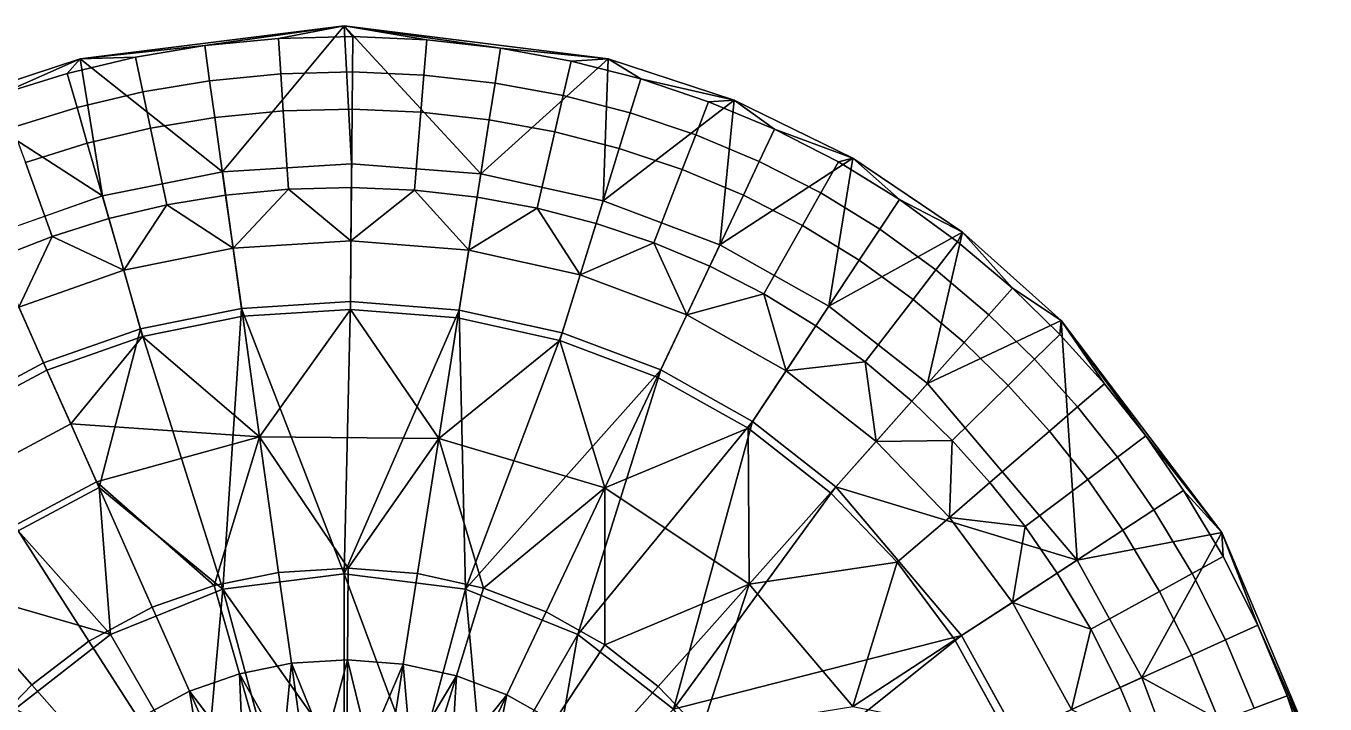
# Model space of a CAD drawing. Header units: inches. Extents: x -336 to -192, y -475 to -71.
# Drawn here: x -293.457 to -290.473, y -181.303 to -179.745 of the extents above; entities that cross this region are included whole.
import ezdxf

# ---------------------------------------------------------------- set-up
doc = ezdxf.new("R2010")
doc.units = ezdxf.units.IN
doc.layers.add('GLASS', color=7, linetype='Continuous')

msp = doc.modelspace()

# ---------------------------------------------------------------- linework, layer by layer
at = {"layer": 'GLASS', "color": 7}
for points in [[(-292.7263, -179.7445, 31.2321), (-293.3326, -179.8204, 31.2321), (-293.0468, -179.7897, 31.3697)], [(-293.3326, -179.8204, 31.2321), (-292.7263, -179.7445, 31.2321), (-293.0061, -180.0796, 29.7148)], [(-293.0468, -179.7897, 31.3697), (-292.8772, -179.7733, 31.3697), (-292.7263, -179.7445, 31.2321)], [(-292.7091, -180.0613, 29.7148), (-293.0061, -180.0796, 29.7148), (-292.7263, -179.7445, 31.2321)], [(-292.8772, -179.7733, 31.3697), (-292.7066, -179.7687, 31.3697), (-292.7263, -179.7445, 31.2321)], [(-292.12, -179.8204, 31.2321), (-292.7263, -179.7445, 31.2321), (-292.3669, -179.7952, 31.3697)], [(-292.7066, -179.7687, 31.3697), (-292.5362, -179.776, 31.3697), (-292.7263, -179.7445, 31.2321)], [(-292.5362, -179.776, 31.3697), (-292.3669, -179.7952, 31.3697), (-292.7263, -179.7445, 31.2321)], [(-292.7263, -179.7445, 31.2321), (-292.12, -179.8204, 31.2321), (-292.4125, -180.0844, 29.7148)], [(-292.4125, -180.0844, 29.7148), (-292.7091, -180.0613, 29.7148), (-292.7263, -179.7445, 31.2321)], [(-293.2059, -179.8162, 31.3697), (-293.0468, -179.7897, 31.3697), (-293.3326, -179.8204, 31.2321)], [(-293.3326, -179.8204, 31.2321), (-293.6221, -179.9153, 31.2321), (-293.5159, -179.9011, 31.3697)], [(-293.6221, -179.9153, 31.2321), (-293.3326, -179.8204, 31.2321), (-293.2817, -180.1352, 29.7148)], [(-293.5159, -179.9011, 31.3697), (-293.3625, -179.8534, 31.3697), (-293.3326, -179.8204, 31.2321)], [(-293.3625, -179.8534, 31.3697), (-293.2059, -179.8162, 31.3697), (-293.3326, -179.8204, 31.2321)], [(-293.0061, -180.0796, 29.7148), (-293.2817, -180.1352, 29.7148), (-293.3326, -179.8204, 31.2321)], [(-292.1315, -180.1464, 29.7148), (-292.4125, -180.0844, 29.7148), (-292.12, -179.8204, 31.2321)], [(-292.3669, -179.7952, 31.3697), (-292.2045, -179.8251, 31.3697), (-292.12, -179.8204, 31.2321)], [(-292.2045, -179.8251, 31.3697), (-292.0449, -179.8662, 31.3697), (-292.12, -179.8204, 31.2321)], [(-292.12, -179.8204, 31.2321), (-291.8306, -179.9153, 31.2321), (-292.1315, -180.1464, 29.7148)], [(-291.8306, -179.9153, 31.2321), (-292.12, -179.8204, 31.2321), (-292.0449, -179.8662, 31.3697)], [(-292.0449, -179.8662, 31.3697), (-291.889, -179.9185, 31.3697), (-291.8306, -179.9153, 31.2321)], [(-293.2817, -180.1352, 29.7148), (-293.5459, -180.2279, 29.7148), (-293.6221, -179.9153, 31.2321)], [(-291.8632, -180.2474, 29.7148), (-292.1315, -180.1464, 29.7148), (-291.8306, -179.9153, 31.2321)], [(-291.889, -179.9185, 31.3697), (-291.7377, -179.9819, 31.3697), (-291.8306, -179.9153, 31.2321)], [(-291.8306, -179.9153, 31.2321), (-291.5575, -180.0482, 31.2321), (-291.8632, -180.2474, 29.7148)], [(-291.5575, -180.0482, 31.2321), (-291.8306, -179.9153, 31.2321), (-291.7377, -179.9819, 31.3697)], [(-291.7377, -179.9819, 31.3697), (-291.5909, -180.057, 31.3697), (-291.5575, -180.0482, 31.2321)], [(-291.6125, -180.3883, 29.7148), (-291.8632, -180.2474, 29.7148), (-291.5575, -180.0482, 31.2321)], [(-291.5575, -180.0482, 31.2321), (-291.306, -180.2182, 31.2321), (-291.6125, -180.3883, 29.7148)], [(-291.5909, -180.057, 31.3697), (-291.4505, -180.1433, 31.3697), (-291.5575, -180.0482, 31.2321)], [(-291.306, -180.2182, 31.2321), (-291.5575, -180.0482, 31.2321), (-291.4505, -180.1433, 31.3697)], [(-292.8545, -180.1193, 30.7954), (-292.9986, -180.1332, 30.7954), (-292.9815, -180.2553, 30.4371)], [(-292.9815, -180.2553, 30.4371), (-292.7107, -180.2386, 30.4371), (-292.8545, -180.1193, 30.7954)], [(-292.7107, -180.2386, 30.4371), (-292.7096, -180.1154, 30.7954), (-292.8545, -180.1193, 30.7954)], [(-292.5648, -180.1216, 30.7954), (-292.7096, -180.1154, 30.7954), (-292.7107, -180.2386, 30.4371)], [(-292.7107, -180.2386, 30.4371), (-292.4402, -180.2596, 30.4371), (-292.5648, -180.1216, 30.7954)], [(-292.4402, -180.2596, 30.4371), (-292.421, -180.1379, 30.7954), (-292.5648, -180.1216, 30.7954)], [(-292.9815, -180.2553, 30.4371), (-292.9986, -180.1332, 30.7954), (-293.1337, -180.1557, 30.7954)], [(-292.283, -180.1633, 30.7954), (-292.421, -180.1379, 30.7954), (-292.4402, -180.2596, 30.4371)], [(-291.4505, -180.1433, 31.3697), (-291.317, -180.2403, 31.3697), (-291.306, -180.2182, 31.2321)], [(-293.1337, -180.1557, 30.7954), (-293.2668, -180.1873, 30.7954), (-293.2328, -180.3059, 30.4371)], [(-293.2328, -180.3059, 30.4371), (-292.9815, -180.2553, 30.4371), (-293.1337, -180.1557, 30.7954)], [(-292.4402, -180.2596, 30.4371), (-292.1839, -180.3162, 30.4371), (-292.283, -180.1633, 30.7954)], [(-292.1839, -180.3162, 30.4371), (-292.1475, -180.1982, 30.7954), (-292.283, -180.1633, 30.7954)], [(-293.2328, -180.3059, 30.4371), (-293.2668, -180.1873, 30.7954), (-293.3971, -180.2279, 30.7954)], [(-292.015, -180.2426, 30.7954), (-292.1475, -180.1982, 30.7954), (-292.1839, -180.3162, 30.4371)], [(-293.3971, -180.2279, 30.7954), (-293.5239, -180.2775, 30.7954), (-293.4737, -180.3905, 30.4371)], [(-293.4737, -180.3905, 30.4371), (-293.2328, -180.3059, 30.4371), (-293.3971, -180.2279, 30.7954)], [(-291.3858, -180.5662, 29.7148), (-291.6125, -180.3883, 29.7148), (-291.306, -180.2182, 31.2321)], [(-291.306, -180.2182, 31.2321), (-291.0791, -180.4214, 31.2321), (-291.3858, -180.5662, 29.7148)], [(-291.317, -180.2403, 31.3697), (-291.1908, -180.3471, 31.3697), (-291.306, -180.2182, 31.2321)], [(-291.0791, -180.4214, 31.2321), (-291.306, -180.2182, 31.2321), (-291.1908, -180.3471, 31.3697)], [(-292.1839, -180.3162, 30.4371), (-291.9393, -180.4083, 30.4371), (-292.015, -180.2426, 30.7954)], [(-291.9393, -180.4083, 30.4371), (-291.8864, -180.2965, 30.7954), (-292.015, -180.2426, 30.7954)], [(-291.7618, -180.3603, 30.7954), (-291.8864, -180.2965, 30.7954), (-291.9393, -180.4083, 30.4371)], [(-291.9393, -180.4083, 30.4371), (-291.7107, -180.5368, 30.4371), (-291.7618, -180.3603, 30.7954)], [(-291.7107, -180.5368, 30.4371), (-291.6425, -180.4337, 30.7954), (-291.7618, -180.3603, 30.7954)], [(-291.1908, -180.3471, 31.3697), (-291.0818, -180.4533, 31.3697), (-291.0791, -180.4214, 31.2321)], [(-292.9621, -180.3934, 28.1975), (-292.7118, -180.378, 28.1975), (-292.7263, -181.0035, 25.2)], [(-292.7118, -180.378, 28.1975), (-292.4619, -180.3974, 28.1975), (-292.7263, -181.0035, 25.2)], [(-293.1943, -180.4402, 28.1975), (-292.9621, -180.3934, 28.1975), (-293.0048, -181.0384, 25.2)], [(-292.9206, -180.689, 29.1905), (-292.9595, -180.4115, 29.9777), (-293.1893, -180.4578, 29.9777)], [(-292.7263, -181.0035, 25.2), (-293.0048, -181.0384, 25.2), (-292.9621, -180.3934, 28.1975)], [(-292.712, -180.3962, 29.9777), (-292.9595, -180.4115, 29.9777), (-292.9206, -180.689, 29.1905)], [(-292.9206, -180.689, 29.1905), (-292.5085, -180.6923, 29.1905), (-292.712, -180.3962, 29.9777)], [(-292.4479, -181.0384, 25.2), (-292.7263, -181.0035, 25.2), (-292.4619, -180.3974, 28.1975)], [(-292.5085, -180.6923, 29.1905), (-292.4648, -180.4155, 29.9777), (-292.712, -180.3962, 29.9777)], [(-292.2305, -180.4672, 29.9777), (-292.4648, -180.4155, 29.9777), (-292.5085, -180.6923, 29.1905)], [(-292.4619, -180.3974, 28.1975), (-292.2251, -180.4497, 28.1975), (-292.4479, -181.0384, 25.2)], [(-293.4169, -180.5184, 28.1975), (-293.1943, -180.4402, 28.1975), (-293.2894, -180.8052, 26.6987)], [(-293.0048, -181.0384, 25.2), (-293.2894, -180.8052, 26.6987), (-293.1943, -180.4402, 28.1975)], [(-292.2251, -180.4497, 28.1975), (-291.9991, -180.5348, 28.1975), (-292.4479, -181.0384, 25.2)], [(-291.5291, -180.516, 30.7954), (-291.6425, -180.4337, 30.7954), (-291.7107, -180.5368, 30.4371)], [(-291.3858, -180.5662, 29.7148), (-291.0791, -180.4214, 31.2321), (-291.0425, -180.9721, 29.7148)], [(-291.0818, -180.4533, 31.3697), (-290.9797, -180.5666, 31.3697), (-291.0791, -180.4214, 31.2321)], [(-290.7102, -180.9086, 31.2321), (-291.0791, -180.4214, 31.2321), (-290.8848, -180.6863, 31.3697)], [(-290.9797, -180.5666, 31.3697), (-290.8848, -180.6863, 31.3697), (-291.0791, -180.4214, 31.2321)], [(-291.0791, -180.4214, 31.2321), (-290.7102, -180.9086, 31.2321), (-291.0425, -180.9721, 29.7148)], [(-293.1893, -180.4578, 29.9777), (-293.4095, -180.5351, 29.9777), (-293.3544, -180.659, 29.5919)], [(-293.1893, -180.4578, 29.9777), (-293.3544, -180.659, 29.5919), (-292.9206, -180.689, 29.1905)], [(-292.5085, -180.6923, 29.1905), (-292.1271, -180.8055, 29.1905), (-292.2305, -180.4672, 29.9777)], [(-292.1271, -180.8055, 29.1905), (-292.0069, -180.5514, 29.9777), (-292.2305, -180.4672, 29.9777)], [(-292.1896, -181.143, 25.2), (-292.4479, -181.0384, 25.2), (-291.9991, -180.5348, 28.1975)], [(-291.9991, -180.5348, 28.1975), (-291.7879, -180.6535, 28.1975), (-292.1896, -181.143, 25.2)], [(-291.7107, -180.5368, 30.4371), (-291.504, -180.699, 30.4371), (-291.5291, -180.516, 30.7954)], [(-291.504, -180.699, 30.4371), (-291.4219, -180.6068, 30.7954), (-291.5291, -180.516, 30.7954)], [(-291.798, -180.6688, 29.9777), (-292.0069, -180.5514, 29.9777), (-292.1271, -180.8055, 29.1905)], [(-291.5969, -180.8034, 28.1975), (-291.3858, -180.5662, 29.7148), (-291.0425, -180.9721, 29.7148)], [(-291.3292, -180.697, 30.7954), (-291.4219, -180.6068, 30.7954), (-291.504, -180.699, 30.4371)], [(-293.3544, -180.659, 29.5919), (-293.2953, -180.792, 29.1905), (-292.9206, -180.689, 29.1905)], [(-291.9699, -181.3144, 25.2), (-292.1896, -181.143, 25.2), (-291.7879, -180.6535, 28.1975)], [(-291.7879, -180.6535, 28.1975), (-291.5969, -180.8034, 28.1975), (-291.9699, -181.3144, 25.2)], [(-292.9206, -180.689, 29.1905), (-293.2953, -180.792, 29.1905), (-293.0251, -181.0302, 28.3872)], [(-293.0251, -181.0302, 28.3872), (-292.8769, -181.0003, 28.3872), (-292.9206, -180.689, 29.1905)], [(-292.9206, -180.689, 29.1905), (-292.8769, -181.0003, 28.3872), (-292.7171, -180.9905, 28.3872)], [(-292.5085, -180.6923, 29.1905), (-292.9206, -180.689, 29.1905), (-292.7171, -180.9905, 28.3872)], [(-292.1271, -180.8055, 29.1905), (-291.7957, -181.0268, 29.1905), (-291.798, -180.6688, 29.9777)], [(-291.7957, -181.0268, 29.1905), (-291.609, -180.8171, 29.9777), (-291.798, -180.6688, 29.9777)], [(-290.8848, -180.6863, 31.3697), (-290.7976, -180.812, 31.3697), (-290.7102, -180.9086, 31.2321)], [(-292.7171, -180.9905, 28.3872), (-292.5575, -181.0029, 28.3872), (-292.5085, -180.6923, 29.1905)], [(-292.5085, -180.6923, 29.1905), (-292.5575, -181.0029, 28.3872), (-292.4063, -181.0363, 28.3872)], [(-292.1271, -180.8055, 29.1905), (-292.5085, -180.6923, 29.1905), (-292.4063, -181.0363, 28.3872)], [(-291.504, -180.699, 30.4371), (-291.3359, -180.8737, 30.4371), (-291.3292, -180.697, 30.7954)], [(-291.3359, -180.8737, 30.4371), (-291.2425, -180.7932, 30.7954), (-291.3292, -180.697, 30.7954)], [(-293.4752, -180.9047, 26.6987), (-293.2894, -180.8052, 26.6987), (-293.2631, -181.143, 25.2)], [(-293.2953, -180.792, 29.1905), (-293.1673, -181.0801, 28.3872), (-293.0251, -181.0302, 28.3872)], [(-293.0048, -181.0384, 25.2), (-293.2631, -181.143, 25.2), (-293.2894, -180.8052, 26.6987)], [(-292.4063, -181.0363, 28.3872), (-292.262, -181.0906, 28.3872), (-292.1271, -180.8055, 29.1905)], [(-292.1271, -180.8055, 29.1905), (-292.262, -181.0906, 28.3872), (-292.1271, -181.1664, 28.3872)], [(-291.7957, -181.0268, 29.1905), (-292.1271, -180.8055, 29.1905), (-292.1271, -181.1664, 28.3872)], [(-291.3076, -181.1453, 28.1975), (-291.9699, -181.3144, 25.2), (-291.5969, -180.8034, 28.1975)], [(-291.0425, -180.9721, 29.7148), (-291.3076, -181.1453, 28.1975), (-291.5969, -180.8034, 28.1975)], [(-291.1619, -180.8949, 30.7954), (-291.2425, -180.7932, 30.7954), (-291.3359, -180.8737, 30.4371)], [(-291.4554, -180.9768, 29.9777), (-291.609, -180.8171, 29.9777), (-291.7957, -181.0268, 29.1905)], [(-290.7976, -180.812, 31.3697), (-290.7068, -180.9635, 31.3697), (-290.7102, -180.9086, 31.2321)], [(-291.3359, -180.8737, 30.4371), (-291.1909, -181.0691, 30.4371), (-291.1619, -180.8949, 30.7954)], [(-291.1909, -181.0691, 30.4371), (-291.0878, -181.0017, 30.7954), (-291.1619, -180.8949, 30.7954)], [(-293.6424, -181.0333, 26.6987), (-293.4752, -180.9047, 26.6987), (-293.2631, -181.143, 25.2)], [(-290.8938, -181.242, 29.7148), (-291.0425, -180.9721, 29.7148), (-290.7102, -180.9086, 31.2321)], [(-290.7102, -180.9086, 31.2321), (-290.4727, -181.4716, 31.2321), (-290.8938, -181.242, 29.7148)], [(-290.4727, -181.4716, 31.2321), (-290.7102, -180.9086, 31.2321), (-290.6273, -181.1212, 31.3697)], [(-290.7068, -180.9635, 31.3697), (-290.6273, -181.1212, 31.3697), (-290.7102, -180.9086, 31.2321)], [(-291.7957, -181.0268, 29.1905), (-291.5574, -181.3086, 29.1905), (-291.4554, -180.9768, 29.9777)], [(-291.5574, -181.3086, 29.1905), (-291.3229, -181.1553, 29.9777), (-291.4554, -180.9768, 29.9777)], [(-293.0048, -181.0384, 25.2), (-292.7263, -181.0035, 25.2), (-292.7263, -181.4322, 25.2)], [(-292.5595, -181.4531, 25.2), (-292.7263, -181.4322, 25.2), (-292.7263, -181.0035, 25.2)], [(-292.7263, -181.0035, 25.2), (-292.4479, -181.0384, 25.2), (-292.5595, -181.4531, 25.2)], [(-291.0107, -181.1304, 30.7954), (-291.0878, -181.0017, 30.7954), (-291.1909, -181.0691, 30.4371)], [(-293.5448, -181.3629, 28.3872), (-293.4437, -181.2587, 28.3872), (-293.652, -181.0224, 29.1905)], [(-293.2631, -181.143, 25.2), (-293.4828, -181.3144, 25.2), (-293.6424, -181.0333, 26.6987)], [(-293.2631, -181.143, 25.2), (-293.0048, -181.0384, 25.2), (-293.0478, -181.5157, 25.2)], [(-292.8931, -181.4531, 25.2), (-293.0478, -181.5157, 25.2), (-293.0048, -181.0384, 25.2)], [(-292.7263, -181.4322, 25.2), (-292.8931, -181.4531, 25.2), (-293.0048, -181.0384, 25.2)], [(-292.4048, -181.5157, 25.2), (-292.5595, -181.4531, 25.2), (-292.4479, -181.0384, 25.2)], [(-292.4479, -181.0384, 25.2), (-292.1896, -181.143, 25.2), (-292.4048, -181.5157, 25.2)], [(-292.1271, -181.1664, 28.3872), (-292.0051, -181.2622, 28.3872), (-291.7957, -181.0268, 29.1905)], [(-291.7957, -181.0268, 29.1905), (-292.0051, -181.2622, 28.3872), (-291.9059, -181.3652, 28.3872)], [(-291.5574, -181.3086, 29.1905), (-291.7957, -181.0268, 29.1905), (-291.9059, -181.3652, 28.3872)], [(-291.1909, -181.0691, 30.4371), (-291.0553, -181.3152, 30.4371), (-291.0107, -181.1304, 30.7954)], [(-291.0553, -181.3152, 30.4371), (-290.9431, -181.2643, 30.7954), (-291.0107, -181.1304, 30.7954)], [(-290.6273, -181.1212, 31.3697), (-290.5594, -181.284, 31.3697), (-290.4727, -181.4716, 31.2321)], [(-293.4828, -181.3144, 25.2), (-293.2631, -181.143, 25.2), (-293.0478, -181.5157, 25.2)], [(-292.2732, -181.6184, 25.2), (-292.4048, -181.5157, 25.2), (-292.1896, -181.143, 25.2)], [(-292.1896, -181.143, 25.2), (-291.9699, -181.3144, 25.2), (-292.2732, -181.6184, 25.2)], [(-291.8005, -181.5381, 25.2), (-291.9699, -181.3144, 25.2), (-291.3076, -181.1453, 28.1975)], [(-291.3076, -181.1453, 28.1975), (-291.1823, -181.3728, 28.1975), (-291.8005, -181.5381, 25.2)], [(-291.199, -181.3803, 29.9777), (-291.3229, -181.1553, 29.9777), (-291.5574, -181.3086, 29.1905)], [(-292.8476, -181.209, 27.9264), (-292.967, -181.2331, 27.9264), (-292.8672, -181.4098, 27.5878)], [(-292.8672, -181.4098, 27.5878), (-292.8205, -181.402, 27.5878), (-292.8476, -181.209, 27.9264)], [(-292.7189, -181.201, 27.9264), (-292.8476, -181.209, 27.9264), (-292.7706, -181.3972, 27.5878)], [(-292.8476, -181.209, 27.9264), (-292.8205, -181.402, 27.5878), (-292.7706, -181.3972, 27.5878)], [(-292.7706, -181.3972, 27.5878), (-292.7205, -181.3958, 27.5878), (-292.7189, -181.201, 27.9264)], [(-292.7189, -181.201, 27.9264), (-292.7205, -181.3958, 27.5878), (-292.6705, -181.398, 27.5878)], [(-292.5904, -181.2111, 27.9264), (-292.7189, -181.201, 27.9264), (-292.6705, -181.398, 27.5878)], [(-292.6705, -181.398, 27.5878), (-292.6207, -181.4036, 27.5878), (-292.5904, -181.2111, 27.9264)], [(-292.5904, -181.2111, 27.9264), (-292.6207, -181.4036, 27.5878), (-292.573, -181.4124, 27.5878)], [(-292.4686, -181.2379, 27.9264), (-292.5904, -181.2111, 27.9264), (-292.573, -181.4124, 27.5878)], [(-292.967, -181.2331, 27.9264), (-293.0815, -181.2733, 27.9264), (-292.9583, -181.4347, 27.5878)], [(-292.9583, -181.4347, 27.5878), (-292.9132, -181.4207, 27.5878), (-292.967, -181.2331, 27.9264)], [(-292.967, -181.2331, 27.9264), (-292.9132, -181.4207, 27.5878), (-292.8672, -181.4098, 27.5878)], [(-292.573, -181.4124, 27.5878), (-292.5262, -181.4245, 27.5878), (-292.4686, -181.2379, 27.9264)], [(-292.4686, -181.2379, 27.9264), (-292.5262, -181.4245, 27.5878), (-292.4804, -181.4398, 27.5878)], [(-292.3523, -181.2817, 27.9264), (-292.4686, -181.2379, 27.9264), (-292.4804, -181.4398, 27.5878)], [(-290.786, -181.53, 29.7148), (-290.8938, -181.242, 29.7148), (-290.4727, -181.4716, 31.2321)], [(-293.0815, -181.2733, 27.9264), (-293.1986, -181.336, 27.9264), (-293.0486, -181.4743, 27.5878)], [(-293.0815, -181.2733, 27.9264), (-293.0021, -181.4519, 27.5878), (-292.9583, -181.4347, 27.5878)], [(-293.0486, -181.4743, 27.5878), (-293.0021, -181.4519, 27.5878), (-293.0815, -181.2733, 27.9264)], [(-292.4804, -181.4398, 27.5878), (-292.4359, -181.4585, 27.5878), (-292.3523, -181.2817, 27.9264)], [(-292.3523, -181.2817, 27.9264), (-292.4359, -181.4585, 27.5878), (-292.3928, -181.4805, 27.5878)], [(-292.2437, -181.3428, 27.9264), (-292.3523, -181.2817, 27.9264), (-292.3928, -181.4805, 27.5878)], [(-290.8855, -181.4026, 30.7954), (-290.9431, -181.2643, 30.7954), (-291.0553, -181.3152, 30.4371)], [(-290.5594, -181.284, 31.3697), (-290.5037, -181.4511, 31.3697), (-290.4727, -181.4716, 31.2321)]]:
    msp.add_3dface(points, dxfattribs=at)
for points, invisible_edges in [([(-293.189, -179.8959, 31.3763), (-293.0468, -179.7897, 31.3697), (-293.2059, -179.8162, 31.3697)], 1), ([(-293.189, -179.8959, 31.3763), (-293.0355, -179.8704, 31.3763), (-293.0468, -179.7897, 31.3697)], 12), ([(-293.0355, -179.8704, 31.3763), (-292.8772, -179.7733, 31.3697), (-293.0468, -179.7897, 31.3697)], 1), ([(-293.0355, -179.8704, 31.3763), (-292.8718, -179.8545, 31.3763), (-292.8772, -179.7733, 31.3697)], 12), ([(-292.8718, -179.8545, 31.3763), (-292.7066, -179.7687, 31.3697), (-292.8772, -179.7733, 31.3697)], 1), ([(-292.8718, -179.8545, 31.3763), (-292.7073, -179.8501, 31.3763), (-292.7066, -179.7687, 31.3697)], 12), ([(-292.7073, -179.8501, 31.3763), (-292.5362, -179.776, 31.3697), (-292.7066, -179.7687, 31.3697)], 1), ([(-292.7073, -179.8501, 31.3763), (-292.5429, -179.8572, 31.3763), (-292.5362, -179.776, 31.3697)], 12), ([(-292.5429, -179.8572, 31.3763), (-292.3669, -179.7952, 31.3697), (-292.5362, -179.776, 31.3697)], 1), ([(-293.34, -179.9318, 31.3763), (-293.2059, -179.8162, 31.3697), (-293.3625, -179.8534, 31.3697)], 1), ([(-293.34, -179.9318, 31.3763), (-293.189, -179.8959, 31.3763), (-293.2059, -179.8162, 31.3697)], 12), ([(-292.5429, -179.8572, 31.3763), (-292.3796, -179.8757, 31.3763), (-292.3669, -179.7952, 31.3697)], 12), ([(-292.3796, -179.8757, 31.3763), (-292.2045, -179.8251, 31.3697), (-292.3669, -179.7952, 31.3697)], 1), ([(-292.8663, -179.9396, 31.2738), (-292.7073, -179.8501, 31.3763), (-292.8718, -179.8545, 31.3763)], 1), ([(-292.8663, -179.9396, 31.2738), (-292.7081, -179.9354, 31.2738), (-292.7073, -179.8501, 31.3763)], 12), ([(-292.7081, -179.9354, 31.2738), (-292.5429, -179.8572, 31.3763), (-292.7073, -179.8501, 31.3763)], 1), ([(-292.3796, -179.8757, 31.3763), (-292.223, -179.9045, 31.3763), (-292.2045, -179.8251, 31.3697)], 12), ([(-292.223, -179.9045, 31.3763), (-292.0449, -179.8662, 31.3697), (-292.2045, -179.8251, 31.3697)], 1), ([(-293.488, -179.9779, 31.3763), (-293.3625, -179.8534, 31.3697), (-293.5159, -179.9011, 31.3697)], 1), ([(-293.488, -179.9779, 31.3763), (-293.34, -179.9318, 31.3763), (-293.3625, -179.8534, 31.3697)], 12), ([(-293.1712, -179.9795, 31.2738), (-293.0355, -179.8704, 31.3763), (-293.189, -179.8959, 31.3763)], 1), ([(-293.1712, -179.9795, 31.2738), (-293.0237, -179.9549, 31.2738), (-293.0355, -179.8704, 31.3763)], 12), ([(-293.0237, -179.9549, 31.2738), (-292.8718, -179.8545, 31.3763), (-293.0355, -179.8704, 31.3763)], 1), ([(-293.0237, -179.9549, 31.2738), (-292.8663, -179.9396, 31.2738), (-292.8718, -179.8545, 31.3763)], 12), ([(-292.7081, -179.9354, 31.2738), (-292.55, -179.9422, 31.2738), (-292.5429, -179.8572, 31.3763)], 12), ([(-292.55, -179.9422, 31.2738), (-292.3796, -179.8757, 31.3763), (-292.5429, -179.8572, 31.3763)], 1), ([(-292.55, -179.9422, 31.2738), (-292.3929, -179.9599, 31.2738), (-292.3796, -179.8757, 31.3763)], 12), ([(-292.3929, -179.9599, 31.2738), (-292.223, -179.9045, 31.3763), (-292.3796, -179.8757, 31.3763)], 1), ([(-292.223, -179.9045, 31.3763), (-292.069, -179.9442, 31.3763), (-292.0449, -179.8662, 31.3697)], 12), ([(-292.069, -179.9442, 31.3763), (-291.889, -179.9185, 31.3697), (-292.0449, -179.8662, 31.3697)], 1), ([(-293.3165, -180.0139, 31.2738), (-293.189, -179.8959, 31.3763), (-293.34, -179.9318, 31.3763)], 1), ([(-293.3165, -180.0139, 31.2738), (-293.1712, -179.9795, 31.2738), (-293.189, -179.8959, 31.3763)], 12), ([(-292.3929, -179.9599, 31.2738), (-292.2423, -179.9877, 31.2738), (-292.223, -179.9045, 31.3763)], 12), ([(-292.2423, -179.9877, 31.2738), (-292.069, -179.9442, 31.3763), (-292.223, -179.9045, 31.3763)], 1), ([(-293.4588, -180.0582, 31.2738), (-293.34, -179.9318, 31.3763), (-293.488, -179.9779, 31.3763)], 1), ([(-293.4588, -180.0582, 31.2738), (-293.3165, -180.0139, 31.2738), (-293.34, -179.9318, 31.3763)], 12), ([(-292.9986, -180.1332, 30.7954), (-292.8663, -179.9396, 31.2738), (-293.0237, -179.9549, 31.2738)], 1), ([(-292.9986, -180.1332, 30.7954), (-292.8545, -180.1193, 30.7954), (-292.8663, -179.9396, 31.2738)], 12), ([(-292.8545, -180.1193, 30.7954), (-292.7081, -179.9354, 31.2738), (-292.8663, -179.9396, 31.2738)], 1), ([(-292.8545, -180.1193, 30.7954), (-292.7096, -180.1154, 30.7954), (-292.7081, -179.9354, 31.2738)], 12), ([(-292.7096, -180.1154, 30.7954), (-292.55, -179.9422, 31.2738), (-292.7081, -179.9354, 31.2738)], 1), ([(-292.7096, -180.1154, 30.7954), (-292.5648, -180.1216, 30.7954), (-292.55, -179.9422, 31.2738)], 12), ([(-292.5648, -180.1216, 30.7954), (-292.3929, -179.9599, 31.2738), (-292.55, -179.9422, 31.2738)], 1), ([(-292.069, -179.9442, 31.3763), (-291.9186, -179.9946, 31.3763), (-291.889, -179.9185, 31.3697)], 12), ([(-291.9186, -179.9946, 31.3763), (-291.7377, -179.9819, 31.3697), (-291.889, -179.9185, 31.3697)], 1), ([(-293.1337, -180.1557, 30.7954), (-293.0237, -179.9549, 31.2738), (-293.1712, -179.9795, 31.2738)], 1), ([(-293.1337, -180.1557, 30.7954), (-292.9986, -180.1332, 30.7954), (-293.0237, -179.9549, 31.2738)], 12), ([(-292.5648, -180.1216, 30.7954), (-292.421, -180.1379, 30.7954), (-292.3929, -179.9599, 31.2738)], 12), ([(-292.421, -180.1379, 30.7954), (-292.2423, -179.9877, 31.2738), (-292.3929, -179.9599, 31.2738)], 1), ([(-292.2423, -179.9877, 31.2738), (-292.0942, -180.0258, 31.2738), (-292.069, -179.9442, 31.3763)], 12), ([(-292.0942, -180.0258, 31.2738), (-291.9186, -179.9946, 31.3763), (-292.069, -179.9442, 31.3763)], 1), ([(-293.2668, -180.1873, 30.7954), (-293.1712, -179.9795, 31.2738), (-293.3165, -180.0139, 31.2738)], 1), ([(-293.2668, -180.1873, 30.7954), (-293.1337, -180.1557, 30.7954), (-293.1712, -179.9795, 31.2738)], 12), ([(-292.421, -180.1379, 30.7954), (-292.283, -180.1633, 30.7954), (-292.2423, -179.9877, 31.2738)], 12), ([(-292.283, -180.1633, 30.7954), (-292.0942, -180.0258, 31.2738), (-292.2423, -179.9877, 31.2738)], 1), ([(-292.0942, -180.0258, 31.2738), (-291.9496, -180.0743, 31.2738), (-291.9186, -179.9946, 31.3763)], 12), ([(-291.9496, -180.0743, 31.2738), (-291.7726, -180.0558, 31.3763), (-291.9186, -179.9946, 31.3763)], 1), ([(-291.9186, -179.9946, 31.3763), (-291.7726, -180.0558, 31.3763), (-291.7377, -179.9819, 31.3697)], 12), ([(-291.7726, -180.0558, 31.3763), (-291.5909, -180.057, 31.3697), (-291.7377, -179.9819, 31.3697)], 1), ([(-293.3971, -180.2279, 30.7954), (-293.3165, -180.0139, 31.2738), (-293.4588, -180.0582, 31.2738)], 1), ([(-293.3971, -180.2279, 30.7954), (-293.2668, -180.1873, 30.7954), (-293.3165, -180.0139, 31.2738)], 12), ([(-292.283, -180.1633, 30.7954), (-292.1475, -180.1982, 30.7954), (-292.0942, -180.0258, 31.2738)], 12), ([(-292.1475, -180.1982, 30.7954), (-291.9496, -180.0743, 31.2738), (-292.0942, -180.0258, 31.2738)], 1), ([(-293.5239, -180.2775, 30.7954), (-293.3971, -180.2279, 30.7954), (-293.4588, -180.0582, 31.2738)], 12), ([(-293.0061, -180.0796, 29.7148), (-292.7091, -180.0613, 29.7148), (-292.7118, -180.378, 28.1975)], 12), ([(-292.7091, -180.0613, 29.7148), (-292.4619, -180.3974, 28.1975), (-292.7118, -180.378, 28.1975)], 1), ([(-292.7091, -180.0613, 29.7148), (-292.4125, -180.0844, 29.7148), (-292.4619, -180.3974, 28.1975)], 12), ([(-291.9496, -180.0743, 31.2738), (-291.8092, -180.1332, 31.2738), (-291.7726, -180.0558, 31.3763)], 12), ([(-291.8092, -180.1332, 31.2738), (-291.631, -180.1283, 31.3763), (-291.7726, -180.0558, 31.3763)], 1), ([(-291.7726, -180.0558, 31.3763), (-291.631, -180.1283, 31.3763), (-291.5909, -180.057, 31.3697)], 12), ([(-291.631, -180.1283, 31.3763), (-291.4505, -180.1433, 31.3697), (-291.5909, -180.057, 31.3697)], 1), ([(-293.2817, -180.1352, 29.7148), (-293.0061, -180.0796, 29.7148), (-292.9621, -180.3934, 28.1975)], 12), ([(-293.0061, -180.0796, 29.7148), (-292.7118, -180.378, 28.1975), (-292.9621, -180.3934, 28.1975)], 1), ([(-292.4125, -180.0844, 29.7148), (-292.2251, -180.4497, 28.1975), (-292.4619, -180.3974, 28.1975)], 1), ([(-292.4125, -180.0844, 29.7148), (-292.1315, -180.1464, 29.7148), (-292.2251, -180.4497, 28.1975)], 12), ([(-292.1475, -180.1982, 30.7954), (-292.015, -180.2426, 30.7954), (-291.9496, -180.0743, 31.2738)], 12), ([(-292.015, -180.2426, 30.7954), (-291.8092, -180.1332, 31.2738), (-291.9496, -180.0743, 31.2738)], 1), ([(-293.5459, -180.2279, 29.7148), (-293.2817, -180.1352, 29.7148), (-293.1943, -180.4402, 28.1975)], 12), ([(-293.2817, -180.1352, 29.7148), (-292.9621, -180.3934, 28.1975), (-293.1943, -180.4402, 28.1975)], 1), ([(-292.1315, -180.1464, 29.7148), (-291.9991, -180.5348, 28.1975), (-292.2251, -180.4497, 28.1975)], 1), ([(-292.1315, -180.1464, 29.7148), (-291.8632, -180.2474, 29.7148), (-291.9991, -180.5348, 28.1975)], 12), ([(-292.015, -180.2426, 30.7954), (-291.8864, -180.2965, 30.7954), (-291.8092, -180.1332, 31.2738)], 12), ([(-291.8864, -180.2965, 30.7954), (-291.6731, -180.2029, 31.2738), (-291.8092, -180.1332, 31.2738)], 1), ([(-291.8092, -180.1332, 31.2738), (-291.6731, -180.2029, 31.2738), (-291.631, -180.1283, 31.3763)], 12), ([(-291.6731, -180.2029, 31.2738), (-291.4956, -180.2115, 31.3763), (-291.631, -180.1283, 31.3763)], 1), ([(-291.631, -180.1283, 31.3763), (-291.4956, -180.2115, 31.3763), (-291.4505, -180.1433, 31.3697)], 12), ([(-291.4956, -180.2115, 31.3763), (-291.317, -180.2403, 31.3697), (-291.4505, -180.1433, 31.3697)], 1), ([(-291.8864, -180.2965, 30.7954), (-291.7618, -180.3603, 30.7954), (-291.6731, -180.2029, 31.2738)], 12), ([(-291.7618, -180.3603, 30.7954), (-291.5428, -180.2829, 31.2738), (-291.6731, -180.2029, 31.2738)], 1), ([(-291.6731, -180.2029, 31.2738), (-291.5428, -180.2829, 31.2738), (-291.4956, -180.2115, 31.3763)], 12), ([(-293.8163, -180.3726, 29.7148), (-293.5459, -180.2279, 29.7148), (-293.4169, -180.5184, 28.1975)], 12), ([(-293.5459, -180.2279, 29.7148), (-293.1943, -180.4402, 28.1975), (-293.4169, -180.5184, 28.1975)], 1), ([(-292.9595, -180.4115, 29.9777), (-292.7107, -180.2386, 30.4371), (-292.9815, -180.2553, 30.4371)], 1), ([(-292.9595, -180.4115, 29.9777), (-292.712, -180.3962, 29.9777), (-292.7107, -180.2386, 30.4371)], 12), ([(-292.712, -180.3962, 29.9777), (-292.4402, -180.2596, 30.4371), (-292.7107, -180.2386, 30.4371)], 1), ([(-291.5428, -180.2829, 31.2738), (-291.3668, -180.305, 31.3763), (-291.4956, -180.2115, 31.3763)], 1), ([(-291.4956, -180.2115, 31.3763), (-291.3668, -180.305, 31.3763), (-291.317, -180.2403, 31.3697)], 12), ([(-291.3668, -180.305, 31.3763), (-291.1908, -180.3471, 31.3697), (-291.317, -180.2403, 31.3697)], 1), ([(-293.1893, -180.4578, 29.9777), (-292.9815, -180.2553, 30.4371), (-293.2328, -180.3059, 30.4371)], 1), ([(-293.1893, -180.4578, 29.9777), (-292.9595, -180.4115, 29.9777), (-292.9815, -180.2553, 30.4371)], 12), ([(-292.712, -180.3962, 29.9777), (-292.4648, -180.4155, 29.9777), (-292.4402, -180.2596, 30.4371)], 12), ([(-292.4648, -180.4155, 29.9777), (-292.1839, -180.3162, 30.4371), (-292.4402, -180.2596, 30.4371)], 1), ([(-291.8632, -180.2474, 29.7148), (-291.7879, -180.6535, 28.1975), (-291.9991, -180.5348, 28.1975)], 1), ([(-291.8632, -180.2474, 29.7148), (-291.6125, -180.3883, 29.7148), (-291.7879, -180.6535, 28.1975)], 12), ([(-291.7618, -180.3603, 30.7954), (-291.6425, -180.4337, 30.7954), (-291.5428, -180.2829, 31.2738)], 12), ([(-291.6425, -180.4337, 30.7954), (-291.419, -180.3729, 31.2738), (-291.5428, -180.2829, 31.2738)], 1), ([(-291.5428, -180.2829, 31.2738), (-291.419, -180.3729, 31.2738), (-291.3668, -180.305, 31.3763)], 12), ([(-293.4095, -180.5351, 29.9777), (-293.2328, -180.3059, 30.4371), (-293.4737, -180.3905, 30.4371)], 1), ([(-293.4095, -180.5351, 29.9777), (-293.1893, -180.4578, 29.9777), (-293.2328, -180.3059, 30.4371)], 12), ([(-292.4648, -180.4155, 29.9777), (-292.2305, -180.4672, 29.9777), (-292.1839, -180.3162, 30.4371)], 12), ([(-292.2305, -180.4672, 29.9777), (-291.9393, -180.4083, 30.4371), (-292.1839, -180.3162, 30.4371)], 1), ([(-291.419, -180.3729, 31.2738), (-291.2451, -180.4081, 31.3763), (-291.3668, -180.305, 31.3763)], 1), ([(-291.3668, -180.305, 31.3763), (-291.2451, -180.4081, 31.3763), (-291.1908, -180.3471, 31.3697)], 12), ([(-291.2451, -180.4081, 31.3763), (-291.0818, -180.4533, 31.3697), (-291.1908, -180.3471, 31.3697)], 1), ([(-293.8163, -180.3726, 29.7148), (-293.4169, -180.5184, 28.1975), (-293.6447, -180.6403, 28.1975)], 1), ([(-293.6348, -180.6557, 29.9777), (-293.4095, -180.5351, 29.9777), (-293.4737, -180.3905, 30.4371)], 12), ([(-291.6125, -180.3883, 29.7148), (-291.5969, -180.8034, 28.1975), (-291.7879, -180.6535, 28.1975)], 1), ([(-291.6425, -180.4337, 30.7954), (-291.5291, -180.516, 30.7954), (-291.419, -180.3729, 31.2738)], 12), ([(-291.6125, -180.3883, 29.7148), (-291.3858, -180.5662, 29.7148), (-291.5969, -180.8034, 28.1975)], 12), ([(-291.5291, -180.516, 30.7954), (-291.3019, -180.4719, 31.2738), (-291.419, -180.3729, 31.2738)], 1), ([(-291.419, -180.3729, 31.2738), (-291.3019, -180.4719, 31.2738), (-291.2451, -180.4081, 31.3763)], 12), ([(-292.2305, -180.4672, 29.9777), (-292.0069, -180.5514, 29.9777), (-291.9393, -180.4083, 30.4371)], 12), ([(-292.0069, -180.5514, 29.9777), (-291.7107, -180.5368, 30.4371), (-291.9393, -180.4083, 30.4371)], 1), ([(-291.3019, -180.4719, 31.2738), (-291.1399, -180.5105, 31.3763), (-291.2451, -180.4081, 31.3763)], 1), ([(-291.2451, -180.4081, 31.3763), (-291.1399, -180.5105, 31.3763), (-291.0818, -180.4533, 31.3697)], 12), ([(-291.5291, -180.516, 30.7954), (-291.4219, -180.6068, 30.7954), (-291.3019, -180.4719, 31.2738)], 12), ([(-291.4219, -180.6068, 30.7954), (-291.2008, -180.5705, 31.2738), (-291.3019, -180.4719, 31.2738)], 1), ([(-291.3019, -180.4719, 31.2738), (-291.2008, -180.5705, 31.2738), (-291.1399, -180.5105, 31.3763)], 12), ([(-291.1399, -180.5105, 31.3763), (-290.9797, -180.5666, 31.3697), (-291.0818, -180.4533, 31.3697)], 1), ([(-293.6447, -180.6403, 28.1975), (-293.4169, -180.5184, 28.1975), (-293.2894, -180.8052, 26.6987)], 12), ([(-293.5616, -180.7699, 29.5919), (-293.4095, -180.5351, 29.9777), (-293.6348, -180.6557, 29.9777)], 1), ([(-293.5616, -180.7699, 29.5919), (-293.3544, -180.659, 29.5919), (-293.4095, -180.5351, 29.9777)], 12), ([(-292.0069, -180.5514, 29.9777), (-291.798, -180.6688, 29.9777), (-291.7107, -180.5368, 30.4371)], 12), ([(-291.798, -180.6688, 29.9777), (-291.504, -180.699, 30.4371), (-291.7107, -180.5368, 30.4371)], 1), ([(-291.2008, -180.5705, 31.2738), (-291.0414, -180.6198, 31.3763), (-291.1399, -180.5105, 31.3763)], 1), ([(-291.1399, -180.5105, 31.3763), (-291.0414, -180.6198, 31.3763), (-290.9797, -180.5666, 31.3697)], 12), ([(-291.0414, -180.6198, 31.3763), (-290.8848, -180.6863, 31.3697), (-290.9797, -180.5666, 31.3697)], 1), ([(-291.4219, -180.6068, 30.7954), (-291.3292, -180.697, 30.7954), (-291.2008, -180.5705, 31.2738)], 12), ([(-291.3292, -180.697, 30.7954), (-291.106, -180.6755, 31.2738), (-291.2008, -180.5705, 31.2738)], 1), ([(-291.2008, -180.5705, 31.2738), (-291.106, -180.6755, 31.2738), (-291.0414, -180.6198, 31.3763)], 12), ([(-291.106, -180.6755, 31.2738), (-290.9499, -180.7353, 31.3763), (-291.0414, -180.6198, 31.3763)], 1), ([(-291.0414, -180.6198, 31.3763), (-290.9499, -180.7353, 31.3763), (-290.8848, -180.6863, 31.3697)], 12), ([(-293.6447, -180.6403, 28.1975), (-293.2894, -180.8052, 26.6987), (-293.4752, -180.9047, 26.6987)], 1), ([(-293.483, -180.8924, 29.1905), (-293.3544, -180.659, 29.5919), (-293.5616, -180.7699, 29.5919)], 1), ([(-293.483, -180.8924, 29.1905), (-293.2953, -180.792, 29.1905), (-293.3544, -180.659, 29.5919)], 12), ([(-291.798, -180.6688, 29.9777), (-291.609, -180.8171, 29.9777), (-291.504, -180.699, 30.4371)], 12), ([(-291.3292, -180.697, 30.7954), (-291.2425, -180.7932, 30.7954), (-291.106, -180.6755, 31.2738)], 12), ([(-291.2425, -180.7932, 30.7954), (-291.018, -180.7866, 31.2738), (-291.106, -180.6755, 31.2738)], 1), ([(-291.106, -180.6755, 31.2738), (-291.018, -180.7866, 31.2738), (-290.9499, -180.7353, 31.3763)], 12), ([(-290.9499, -180.7353, 31.3763), (-290.7976, -180.812, 31.3697), (-290.8848, -180.6863, 31.3697)], 1), ([(-291.609, -180.8171, 29.9777), (-291.3359, -180.8737, 30.4371), (-291.504, -180.699, 30.4371)], 1), ([(-291.018, -180.7866, 31.2738), (-290.8657, -180.8565, 31.3763), (-290.9499, -180.7353, 31.3763)], 1), ([(-290.9499, -180.7353, 31.3763), (-290.8657, -180.8565, 31.3763), (-290.7976, -180.812, 31.3697)], 12), ([(-293.3127, -181.158, 28.3872), (-293.2953, -180.792, 29.1905), (-293.483, -180.8924, 29.1905)], 1), ([(-293.3127, -181.158, 28.3872), (-293.1673, -181.0801, 28.3872), (-293.2953, -180.792, 29.1905)], 12), ([(-291.2425, -180.7932, 30.7954), (-291.1619, -180.8949, 30.7954), (-291.018, -180.7866, 31.2738)], 12), ([(-291.1619, -180.8949, 30.7954), (-290.9371, -180.9032, 31.2738), (-291.018, -180.7866, 31.2738)], 1), ([(-291.018, -180.7866, 31.2738), (-290.9371, -180.9032, 31.2738), (-290.8657, -180.8565, 31.3763)], 12), ([(-291.609, -180.8171, 29.9777), (-291.4554, -180.9768, 29.9777), (-291.3359, -180.8737, 30.4371)], 12), ([(-290.8657, -180.8565, 31.3763), (-290.7068, -180.9635, 31.3697), (-290.7976, -180.812, 31.3697)], 1), ([(-290.9371, -180.9032, 31.2738), (-290.7782, -181.0027, 31.3763), (-290.8657, -180.8565, 31.3763)], 1), ([(-290.8657, -180.8565, 31.3763), (-290.7782, -181.0027, 31.3763), (-290.7068, -180.9635, 31.3697)], 12), ([(-293.483, -180.8924, 29.1905), (-293.652, -181.0224, 29.1905), (-293.4437, -181.2587, 28.3872)], 12), ([(-293.483, -180.8924, 29.1905), (-293.4437, -181.2587, 28.3872), (-293.3127, -181.158, 28.3872)], 1), ([(-291.4554, -180.9768, 29.9777), (-291.1909, -181.0691, 30.4371), (-291.3359, -180.8737, 30.4371)], 1), ([(-291.1619, -180.8949, 30.7954), (-291.0878, -181.0017, 30.7954), (-290.9371, -180.9032, 31.2738)], 12), ([(-291.0878, -181.0017, 30.7954), (-290.8529, -181.0437, 31.2738), (-290.9371, -180.9032, 31.2738)], 1), ([(-290.9371, -180.9032, 31.2738), (-290.8529, -181.0437, 31.2738), (-290.7782, -181.0027, 31.3763)], 12), ([(-291.4554, -180.9768, 29.9777), (-291.3229, -181.1553, 29.9777), (-291.1909, -181.0691, 30.4371)], 12), ([(-291.0425, -180.9721, 29.7148), (-291.1823, -181.3728, 28.1975), (-291.3076, -181.1453, 28.1975)], 1), ([(-291.0425, -180.9721, 29.7148), (-290.8938, -181.242, 29.7148), (-291.1823, -181.3728, 28.1975)], 12), ([(-290.7782, -181.0027, 31.3763), (-290.6273, -181.1212, 31.3697), (-290.7068, -180.9635, 31.3697)], 1), ([(-292.967, -181.2331, 27.9264), (-292.8769, -181.0003, 28.3872), (-293.0251, -181.0302, 28.3872)], 1), ([(-292.967, -181.2331, 27.9264), (-292.8476, -181.209, 27.9264), (-292.8769, -181.0003, 28.3872)], 12), ([(-292.8476, -181.209, 27.9264), (-292.7171, -180.9905, 28.3872), (-292.8769, -181.0003, 28.3872)], 1), ([(-292.8476, -181.209, 27.9264), (-292.7189, -181.201, 27.9264), (-292.7171, -180.9905, 28.3872)], 12), ([(-292.7189, -181.201, 27.9264), (-292.5575, -181.0029, 28.3872), (-292.7171, -180.9905, 28.3872)], 1), ([(-292.7189, -181.201, 27.9264), (-292.5904, -181.2111, 27.9264), (-292.5575, -181.0029, 28.3872)], 12), ([(-292.5904, -181.2111, 27.9264), (-292.4063, -181.0363, 28.3872), (-292.5575, -181.0029, 28.3872)], 1), ([(-291.0878, -181.0017, 30.7954), (-291.0107, -181.1304, 30.7954), (-290.8529, -181.0437, 31.2738)], 12), ([(-290.8529, -181.0437, 31.2738), (-290.7014, -181.1548, 31.3763), (-290.7782, -181.0027, 31.3763)], 1), ([(-290.7782, -181.0027, 31.3763), (-290.7014, -181.1548, 31.3763), (-290.6273, -181.1212, 31.3697)], 12), ([(-293.0815, -181.2733, 27.9264), (-293.0251, -181.0302, 28.3872), (-293.1673, -181.0801, 28.3872)], 1), ([(-293.0815, -181.2733, 27.9264), (-292.967, -181.2331, 27.9264), (-293.0251, -181.0302, 28.3872)], 12), ([(-292.5904, -181.2111, 27.9264), (-292.4686, -181.2379, 27.9264), (-292.4063, -181.0363, 28.3872)], 12), ([(-292.4686, -181.2379, 27.9264), (-292.262, -181.0906, 28.3872), (-292.4063, -181.0363, 28.3872)], 1), ([(-291.0107, -181.1304, 30.7954), (-290.7791, -181.19, 31.2738), (-290.8529, -181.0437, 31.2738)], 1), ([(-290.8529, -181.0437, 31.2738), (-290.7791, -181.19, 31.2738), (-290.7014, -181.1548, 31.3763)], 12), ([(-291.3229, -181.1553, 29.9777), (-291.0553, -181.3152, 30.4371), (-291.1909, -181.0691, 30.4371)], 1), ([(-293.1986, -181.336, 27.9264), (-293.1673, -181.0801, 28.3872), (-293.3127, -181.158, 28.3872)], 1), ([(-293.1986, -181.336, 27.9264), (-293.0815, -181.2733, 27.9264), (-293.1673, -181.0801, 28.3872)], 12), ([(-292.4686, -181.2379, 27.9264), (-292.3523, -181.2817, 27.9264), (-292.262, -181.0906, 28.3872)], 12), ([(-292.3523, -181.2817, 27.9264), (-292.1271, -181.1664, 28.3872), (-292.262, -181.0906, 28.3872)], 1), ([(-291.0107, -181.1304, 30.7954), (-290.9431, -181.2643, 30.7954), (-290.7791, -181.19, 31.2738)], 12), ([(-290.7014, -181.1548, 31.3763), (-290.5594, -181.284, 31.3697), (-290.6273, -181.1212, 31.3697)], 1), ([(-293.3041, -181.4171, 27.9264), (-293.3127, -181.158, 28.3872), (-293.4437, -181.2587, 28.3872)], 1), ([(-293.3041, -181.4171, 27.9264), (-293.1986, -181.336, 27.9264), (-293.3127, -181.158, 28.3872)], 12), ([(-292.3523, -181.2817, 27.9264), (-292.2437, -181.3428, 27.9264), (-292.1271, -181.1664, 28.3872)], 12), ([(-292.2437, -181.3428, 27.9264), (-292.0051, -181.2622, 28.3872), (-292.1271, -181.1664, 28.3872)], 1), ([(-291.3229, -181.1553, 29.9777), (-291.199, -181.3803, 29.9777), (-291.0553, -181.3152, 30.4371)], 12), ([(-290.7791, -181.19, 31.2738), (-290.6359, -181.3118, 31.3763), (-290.7014, -181.1548, 31.3763)], 1), ([(-290.7014, -181.1548, 31.3763), (-290.6359, -181.3118, 31.3763), (-290.5594, -181.284, 31.3697)], 12), ([(-290.9431, -181.2643, 30.7954), (-290.7162, -181.341, 31.2738), (-290.7791, -181.19, 31.2738)], 1), ([(-290.7791, -181.19, 31.2738), (-290.7162, -181.341, 31.2738), (-290.6359, -181.3118, 31.3763)], 12), ([(-290.8938, -181.242, 29.7148), (-291.0915, -181.6154, 28.1975), (-291.1823, -181.3728, 28.1975)], 1), ([(-290.8938, -181.242, 29.7148), (-290.786, -181.53, 29.7148), (-291.0915, -181.6154, 28.1975)], 12), ([(-293.3855, -181.501, 27.9264), (-293.4437, -181.2587, 28.3872), (-293.5448, -181.3629, 28.3872)], 1), ([(-293.3855, -181.501, 27.9264), (-293.3041, -181.4171, 27.9264), (-293.4437, -181.2587, 28.3872)], 12), ([(-292.2437, -181.3428, 27.9264), (-292.1455, -181.4199, 27.9264), (-292.0051, -181.2622, 28.3872)], 12), ([(-292.1455, -181.4199, 27.9264), (-291.9059, -181.3652, 28.3872), (-292.0051, -181.2622, 28.3872)], 1), ([(-290.9431, -181.2643, 30.7954), (-290.8855, -181.4026, 30.7954), (-290.7162, -181.341, 31.2738)], 12), ([(-290.6359, -181.3118, 31.3763), (-290.5037, -181.4511, 31.3697), (-290.5594, -181.284, 31.3697)], 1)]:
    msp.add_3dface(points, dxfattribs=dict(at, invisible_edges=invisible_edges))

doc.saveas('drawing.dxf')
